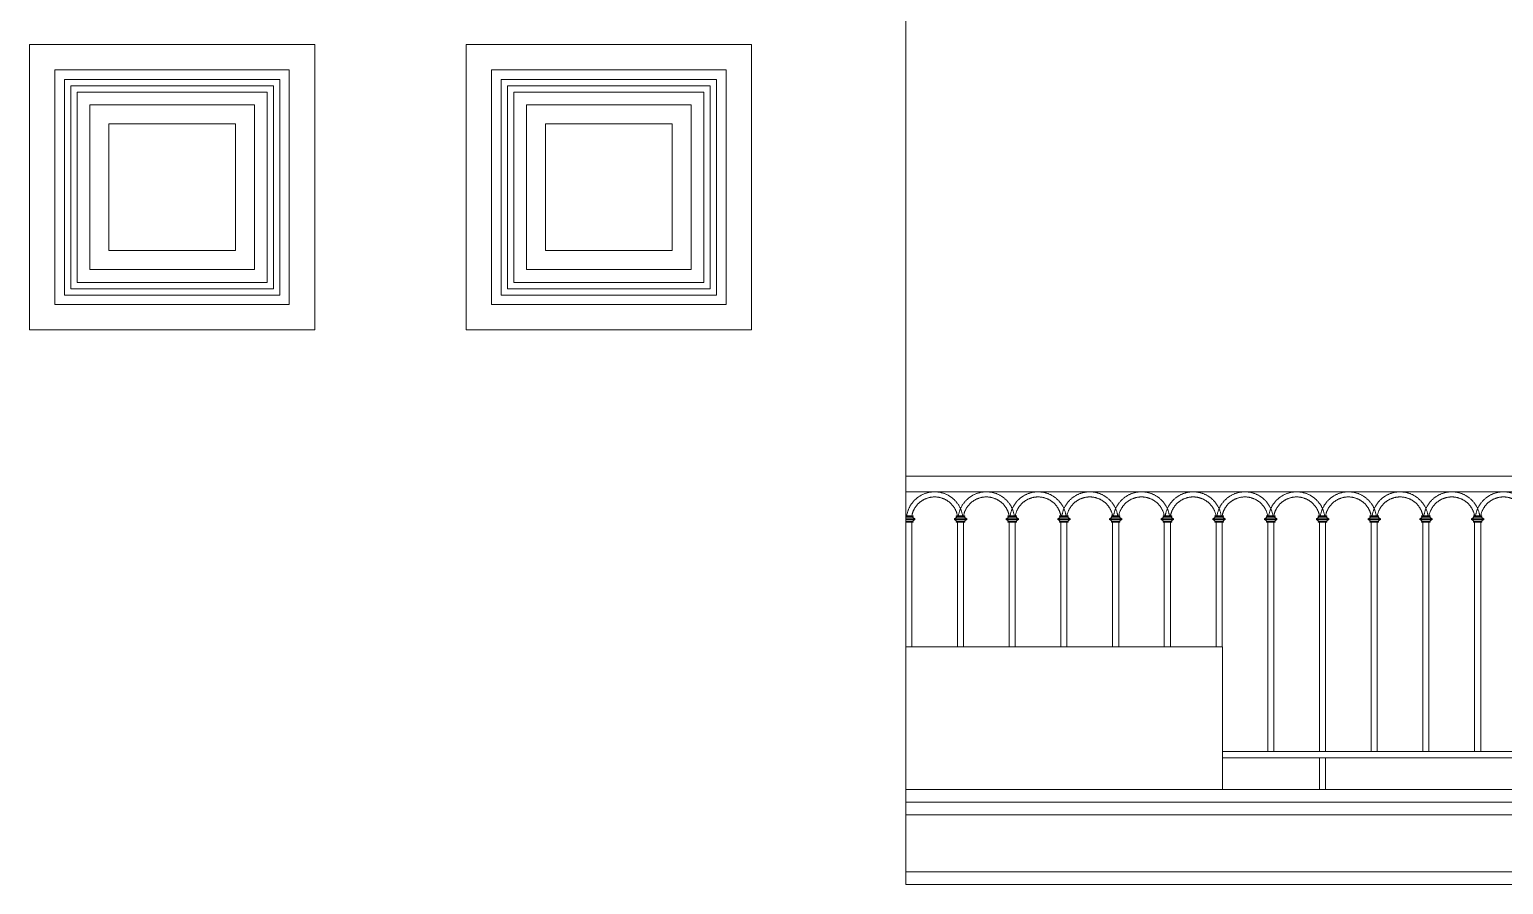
# Model space of a CAD drawing. Header units: millimetres. Extents: x 33748 to 451939, y -263262 to 62681.
# Drawn here: x 377972 to 382623, y -238762 to -236065 of the extents above; entities that cross this region are included whole.
import ezdxf
from ezdxf.xclip import XClip

# ---------------------------------------------------------------- set-up
doc = ezdxf.new("R2010")
doc.units = ezdxf.units.MM
for name, color, linetype, lineweight in [('-DOOR', 137, 'Continuous', 9), ('-HATCH', 8, 'Continuous', 5), ('-LINE1', 7, 'Continuous', 18)]:
    doc.layers.add(name, color=color, linetype=linetype, lineweight=lineweight)
doc.layers.add('1-NETMANH', color=8, linetype='Continuous')

# ---------------------------------------------------------------- blocks, each defined once
blk = doc.blocks.new('sdafsdf')
for p, q in [((5242.669744691462, 888.8017891470809), (-1305.594985240605, 888.8017891470809)), ((5242.669744691462, 838.8017367028515), (-1305.594985240605, 838.8016540640383)), ((-1305.594984703464, 753.9716612913762), (-1315.417824257049, 753.9716613307246)), ((-1305.59498471173, 751.9716612913762), (-1315.417824265198, 751.9716613307246)), ((-1305.594984666561, 762.9999581139418), (-1309.561187634477, 762.9999581296579)), ((-1305.594984674768, 760.999958113709), (-1307.161196856177, 760.9999581198499)), ((-1284.808382279123, 758.9999580283766), (-1307.161196857691, 758.9999581238953)), ((-1284.808382328483, 746.9433643825469), (-1307.16119690676, 746.943364469771)), ((-1305.594984740485, 744.9433644678793), (-1307.161196921894, 744.9433644739911)), ((-1286.395058374968, 762.9999580353615), (-1305.594984666561, 762.9999581139418)), ((-1305.594984674768, 760.999958113709), (-1286.395058383176, 760.9999580353615)), ((-1305.594984703464, 753.9716612913762), (-1305.59498471173, 751.9716612913762)), ((-1286.39505841193, 753.971661212825), (-1305.594984703464, 753.9716612913762)), ((-1286.395058420138, 751.971661212825), (-1305.59498471173, 751.9716612913762)), ((-1305.594984740485, 744.9433644678793), (-1286.3745945181, 744.9433643884549)), ((-1282.408391476318, 762.9999580185395), (-1286.395058374968, 762.9999580353615)), ((-1284.808382270974, 760.9999580283766), (-1286.395058383176, 760.9999580353615)), ((-1286.395058420138, 751.971661212825), (-1286.39505841193, 753.971661212825)), ((-1286.39505841193, 753.971661212825), (-1276.551754927612, 753.9716611716722)), ((-1286.395058420138, 751.971661212825), (-1276.551754935819, 751.9716611716722)), ((-1284.808382336632, 744.9433643825469), (-1286.3745945181, 744.9433643884549)), ((-1284.808382270974, 760.9999580283766), (-1284.808382279123, 758.9999580283766)), ((-1282.408391484525, 760.9999580185395), (-1284.808382270974, 760.9999580283766)), ((-1284.808382279123, 758.9999580283766), (-1276.551754927612, 753.9716611716722)), ((-1276.551754935819, 751.9716611716722), (-1284.808382328483, 746.9433643825469)), ((-1284.808382328483, 746.9433643825469), (-1284.808382336632, 744.9433643825469)), ((-1282.408391550183, 744.9433643727098), (-1284.808382336632, 744.9433643825469)), ((-1282.408391476318, 762.9999580185395), (-1282.408391484525, 760.9999580185395)), ((-1282.408391550183, 744.9433643727098), (-1282.408391558391, 742.9433643727098)), ((-1276.551754927612, 753.9716611716722), (-1276.551754935819, 751.9716611716722)), ((-1152.21845077828, 753.9716606629081), (-1143.961823385675, 758.9999574520334)), ((-1152.218450786429, 751.9716606629081), (-1152.21845077828, 753.9716606629081)), ((-1142.395611224754, 753.9716606235597), (-1152.21845077828, 753.9716606629081)), ((-1143.961823434976, 746.9433638061746), (-1152.218450786429, 751.9716606629081)), ((-1142.395611232962, 751.9716606235597), (-1152.218450786429, 751.9716606629081)), ((-1146.361814163916, 760.9999574618414), (-1146.361814155709, 762.9999574618414)), ((-1142.395611187792, 762.9999574461253), (-1146.361814155709, 762.9999574618414)), ((-1143.961823377467, 760.9999574520334), (-1146.361814163916, 760.9999574618414)), ((-1146.361814237782, 742.9433638160117), (-1146.361814229633, 744.9433638160117)), ((-1143.961823443184, 744.9433638061746), (-1146.361814229633, 744.9433638160117)), ((-1143.961823385675, 758.9999574520334), (-1143.961823377467, 760.9999574520334)), ((-1142.395611196058, 760.9999574458925), (-1143.961823377467, 760.9999574520334)), ((-1121.609008800355, 758.9999573605601), (-1143.961823378981, 758.9999574560788)), ((-1143.961823443184, 744.9433638061746), (-1143.961823434976, 746.9433638061746)), ((-1121.609008849715, 746.9433637147304), (-1143.96182342805, 746.9433638019545)), ((-1142.395611261716, 744.9433638000628), (-1143.961823443184, 744.9433638061746)), ((-1123.1956848962, 762.999957367545), (-1142.395611187792, 762.9999574461253)), ((-1142.395611196058, 760.9999574458925), (-1123.195684904465, 760.999957367545)), ((-1142.395611224754, 753.9716606235597), (-1142.395611232962, 751.9716606235597)), ((-1123.19568493322, 753.9716605450085), (-1142.395611224754, 753.9716606235597)), ((-1123.195684941369, 751.9716605450085), (-1142.395611232962, 751.9716606235597)), ((-1142.395611261716, 744.9433638000628), (-1123.175221039332, 744.9433637206384)), ((-1119.209017997608, 762.999957350723), (-1123.1956848962, 762.999957367545)), ((-1121.609008792206, 760.9999573605601), (-1123.195684904465, 760.999957367545)), ((-1123.195684941369, 751.9716605450085), (-1123.19568493322, 753.9716605450085)), ((-1123.19568493322, 753.9716605450085), (-1113.352381448902, 753.9716605038557)), ((-1123.195684941369, 751.9716605450085), (-1113.352381457109, 751.9716605038557)), ((-1121.609008857922, 744.9433637147304), (-1123.175221039332, 744.9433637206384)), ((-1121.609008792206, 760.9999573605601), (-1121.609008800355, 758.9999573605601)), ((-1119.209018005757, 760.999957350723), (-1121.609008792206, 760.9999573605601)), ((-1121.609008800355, 758.9999573605601), (-1113.352381448902, 753.9716605038557)), ((-1113.352381457109, 751.9716605038557), (-1121.609008849715, 746.9433637147304)), ((-1121.609008849715, 746.9433637147304), (-1121.609008857922, 744.9433637147304)), ((-1119.209018071415, 744.9433637048933), (-1121.609008857922, 744.9433637147304)), ((-1119.209017997608, 762.999957350723), (-1119.209018005757, 760.999957350723)), ((-1119.209018071415, 744.9433637048933), (-1119.20901807968, 742.9433637048933)), ((-1113.352381448902, 753.9716605038557), (-1113.352381457109, 751.9716605038557)), ((-989.019077299512, 753.9716599950916), (-980.7624499069061, 758.9999567842169)), ((-989.0190773077193, 751.9716599950916), (-989.019077299512, 753.9716599950916)), ((-979.1962377460441, 753.9716599557432), (-989.019077299512, 753.9716599950916)), ((-980.7624499562662, 746.9433631383581), (-989.0190773077193, 751.9716599950916)), ((-979.1962377541931, 751.9716599557432), (-989.0190773077193, 751.9716599950916)), ((-983.1624406852061, 760.9999567940249), (-983.1624406769988, 762.9999567940249)), ((-979.196237709024, 762.9999567783088), (-983.1624406769988, 762.9999567940249)), ((-980.762449898757, 760.9999567842169), (-983.1624406852061, 760.9999567940249)), ((-983.1624407590716, 742.9433631481952), (-983.1624407508643, 744.9433631481952)), ((-980.7624499644153, 744.9433631383581), (-983.1624407508643, 744.9433631481952)), ((-980.7624499069061, 758.9999567842169), (-980.762449898757, 760.9999567842169)), ((-979.1962377172895, 760.999956778076), (-980.762449898757, 760.9999567842169)), ((-958.4096353216446, 758.9999566927436), (-980.7624499002704, 758.9999567882624)), ((-980.7624499644153, 744.9433631383581), (-980.7624499562662, 746.9433631383581)), ((-958.4096353709465, 746.9433630469139), (-980.7624499492813, 746.943363134138)), ((-979.1962377830059, 744.9433631322463), (-980.7624499644153, 744.9433631383581)), ((-959.9963114174898, 762.9999566997285), (-979.196237709024, 762.9999567783088)), ((-979.1962377172895, 760.999956778076), (-959.9963114256971, 760.9999566997285)), ((-979.1962377460441, 753.9716599557432), (-979.1962377541931, 751.9716599557432)), ((-959.9963114544516, 753.971659877192), (-979.1962377460441, 753.9716599557432)), ((-959.9963114626007, 751.971659877192), (-979.1962377541931, 751.9716599557432)), ((-979.1962377830059, 744.9433631322463), (-959.9758475605631, 744.943363052822)), ((-956.0096445188392, 762.9999566829065), (-959.9963114174898, 762.9999566997285)), ((-958.4096353134373, 760.9999566927436), (-959.9963114256971, 760.9999566997285)), ((-959.9963114626007, 751.971659877192), (-959.9963114544516, 753.971659877192)), ((-959.9963114544516, 753.971659877192), (-950.1530079701915, 753.9716598360392)), ((-959.9963114626007, 751.971659877192), (-950.1530079783406, 751.9716598360392)), ((-958.409635379212, 744.9433630469139), (-959.9758475605631, 744.943363052822)), ((-958.4096353134373, 760.9999566927436), (-958.4096353216446, 758.9999566927436)), ((-956.0096445269883, 760.9999566829065), (-958.4096353134373, 760.9999566927436)), ((-958.4096353216446, 758.9999566927436), (-950.1530079701915, 753.9716598360392)), ((-950.1530079783406, 751.9716598360392), (-958.4096353709465, 746.9433630469139)), ((-958.4096353709465, 746.9433630469139), (-958.409635379212, 744.9433630469139)), ((-956.0096445927047, 744.9433630370768), (-958.409635379212, 744.9433630469139)), ((-956.0096445188392, 762.9999566829065), (-956.0096445269883, 760.9999566829065)), ((-956.0096445927047, 744.9433630370768), (-956.009644600912, 742.9433630370768)), ((-950.1530079701915, 753.9716598360392), (-950.1530079783406, 751.9716598360392)), ((-825.8197038208018, 753.9716593272751), (-817.5630764281377, 758.9999561164004)), ((-825.8197038290091, 751.9716593272751), (-825.8197038208018, 753.9716593272751)), ((-815.9968642672757, 753.9716592879267), (-825.8197038208018, 753.9716593272751)), ((-817.5630764774978, 746.9433624705416), (-825.8197038290091, 751.9716593272751)), ((-815.996864275483, 751.9716592879267), (-825.8197038290091, 751.9716593272751)), ((-819.9630672064377, 760.9999561262084), (-819.9630671982886, 762.9999561262084)), ((-815.9968642303138, 762.9999561104923), (-819.9630671982886, 762.9999561262084)), ((-817.5630764199886, 760.9999561164004), (-819.9630672064377, 760.9999561262084)), ((-819.9630672803614, 742.9433624803787), (-819.9630672721541, 744.9433624803787)), ((-817.5630764856469, 744.9433624705416), (-819.9630672721541, 744.9433624803787)), ((-817.5630764281377, 758.9999561164004), (-817.5630764199886, 760.9999561164004)), ((-815.9968642385211, 760.9999561102595), (-817.5630764199886, 760.9999561164004)), ((-795.2102618429344, 758.9999560249271), (-817.563076421502, 758.9999561204459)), ((-817.5630764856469, 744.9433624705416), (-817.5630764774978, 746.9433624705416)), ((-795.2102618922363, 746.9433623790974), (-817.5630764705129, 746.9433624663216)), ((-815.9968643042957, 744.9433624644298), (-817.5630764856469, 744.9433624705416)), ((-796.7969379387796, 762.999956031912), (-815.9968642303138, 762.9999561104923)), ((-815.9968642385211, 760.9999561102595), (-796.7969379469287, 760.999956031912)), ((-815.9968642672757, 753.9716592879267), (-815.996864275483, 751.9716592879267)), ((-796.7969379756832, 753.9716592093755), (-815.9968642672757, 753.9716592879267)), ((-796.7969379838905, 751.9716592093755), (-815.996864275483, 751.9716592879267)), ((-815.9968643042957, 744.9433624644298), (-796.7764740818529, 744.9433623850055)), ((-792.8102710400708, 762.99995601509), (-796.7969379387796, 762.999956031912)), ((-795.2102618347271, 760.9999560249271), (-796.7969379469287, 760.999956031912)), ((-796.7969379838905, 751.9716592093755), (-796.7969379756832, 753.9716592093755)), ((-796.7969379756832, 753.9716592093755), (-786.9536344914231, 753.9716591682227)), ((-796.7969379838905, 751.9716592093755), (-786.9536344995722, 751.9716591682227)), ((-795.2102619004436, 744.9433623790974), (-796.7764740818529, 744.9433623850055)), ((-795.2102618347271, 760.9999560249271), (-795.2102618429344, 758.9999560249271)), ((-792.8102710482781, 760.99995601509), (-795.2102618347271, 760.9999560249271)), ((-795.2102618429344, 758.9999560249271), (-786.9536344914231, 753.9716591682227)), ((-786.9536344995722, 751.9716591682227), (-795.2102618922363, 746.9433623790974)), ((-795.2102618922363, 746.9433623790974), (-795.2102619004436, 744.9433623790974)), ((-792.8102711139945, 744.9433623692603), (-795.2102619004436, 744.9433623790974)), ((-792.8102710400708, 762.99995601509), (-792.8102710482781, 760.99995601509)), ((-792.8102711139945, 744.9433623692603), (-792.8102711221436, 742.9433623692603)), ((-786.9536344914231, 753.9716591682227), (-786.9536344995722, 751.9716591682227)), ((-662.6203303420916, 753.9716586594295), (-654.3637029494275, 758.9999554485548)), ((-662.6203303502407, 751.9716586594295), (-662.6203303420916, 753.9716586594295)), ((-652.7974907885073, 753.9716586201102), (-662.6203303420916, 753.9716586594295)), ((-654.3637029987294, 746.9433618027251), (-662.6203303502407, 751.9716586594295)), ((-652.7974907967728, 751.9716586201102), (-662.6203303502407, 751.9716586594295)), ((-656.7636937276693, 760.9999554583919), (-656.7636937195202, 762.9999554583919)), ((-652.7974907516036, 762.9999554426468), (-656.7636937195202, 762.9999554583919)), ((-654.3637029412203, 760.9999554485548), (-656.7636937276693, 760.9999554583919)), ((-656.763693801593, 742.9433618125622), (-656.763693793444, 744.9433618125622)), ((-654.3637030069367, 744.9433618027251), (-656.763693793444, 744.9433618125622)), ((-654.3637029494275, 758.9999554485548), (-654.3637029412203, 760.9999554485548)), ((-652.7974907598109, 760.999955442443), (-654.3637029412203, 760.9999554485548)), ((-632.010888364166, 758.9999553571106), (-654.3637029427337, 758.9999554526294)), ((-654.3637030069367, 744.9433618027251), (-654.3637029987294, 746.9433618027251)), ((-632.0108884135261, 746.9433617112809), (-654.3637029918027, 746.943361798476)), ((-652.7974908255273, 744.9433617966133), (-654.3637030069367, 744.9433618027251)), ((-633.5975644600112, 762.9999553640955), (-652.7974907516036, 762.9999554426468)), ((-652.7974907598109, 760.999955442443), (-633.5975644682185, 760.9999553640955)), ((-652.7974907885073, 753.9716586201102), (-652.7974907967728, 751.9716586201102)), ((-633.5975644969731, 753.9716585415299), (-652.7974907885073, 753.9716586201102)), ((-633.5975645051803, 751.9716585415299), (-652.7974907967728, 751.9716586201102)), ((-652.7974908255273, 744.9433617966133), (-633.5771006031428, 744.9433617171599)), ((-629.6108975613606, 762.9999553472735), (-633.5975644600112, 762.9999553640955)), ((-632.010888356017, 760.9999553571106), (-633.5975644682185, 760.9999553640955)), ((-633.5975645051803, 751.9716585415299), (-633.5975644969731, 753.9716585415299)), ((-633.5975644969731, 753.9716585415299), (-623.7542610126548, 753.9716585003771)), ((-633.5975645051803, 751.9716585415299), (-623.754261020862, 751.9716585003771)), ((-632.0108884216752, 744.9433617112809), (-633.5771006031428, 744.9433617171599)), ((-632.010888356017, 760.9999553571106), (-632.010888364166, 758.9999553571106)), ((-629.6108975695679, 760.9999553472735), (-632.010888356017, 760.9999553571106)), ((-632.010888364166, 758.9999553571106), (-623.7542610126548, 753.9716585003771)), ((-623.754261020862, 751.9716585003771), (-632.0108884135261, 746.9433617112809)), ((-632.0108884135261, 746.9433617112809), (-632.0108884216752, 744.9433617112809)), ((-629.6108976352261, 744.9433617014438), (-632.0108884216752, 744.9433617112809)), ((-629.6108975613606, 762.9999553472735), (-629.6108975695679, 760.9999553472735)), ((-629.6108976352261, 744.9433617014438), (-629.6108976434334, 742.9433617014438)), ((-623.7542610126548, 753.9716585003771), (-623.754261020862, 751.9716585003771)), ((-499.4209568633232, 753.971657991613), (-491.1643294707173, 758.9999547807383)), ((-499.4209568714723, 751.971657991613), (-499.4209568633232, 753.971657991613)), ((-489.5981173097971, 753.9716579522938), (-499.4209568633232, 753.971657991613)), ((-491.1643295200192, 746.9433611349086), (-499.4209568714723, 751.971657991613)), ((-489.5981173180044, 751.9716579522938), (-499.4209568714723, 751.971657991613)), ((-493.5643202489591, 760.9999547905754), (-493.5643202407518, 762.9999547905754)), ((-489.5981172728352, 762.9999547748303), (-493.5643202407518, 762.9999547905754)), ((-491.1643294625101, 760.9999547807383), (-493.5643202489591, 760.9999547905754)), ((-493.5643203228246, 742.9433611447457), (-493.5643203146756, 744.9433611447457)), ((-491.1643295282265, 744.9433611349086), (-493.5643203146756, 744.9433611447457)), ((-491.1643294707173, 758.9999547807383), (-491.1643294625101, 760.9999547807383)), ((-489.5981172811007, 760.9999547746265), (-491.1643294625101, 760.9999547807383)), ((-468.8115148853976, 758.9999546892941), (-491.1643294640235, 758.9999547848129)), ((-491.1643295282265, 744.9433611349086), (-491.1643295200192, 746.9433611349086)), ((-468.8115149347577, 746.9433610434644), (-491.1643295130925, 746.9433611306595)), ((-489.598117346759, 744.9433611287968), (-491.1643295282265, 744.9433611349086)), ((-470.3981909812428, 762.999954696279), (-489.5981172728352, 762.9999547748303)), ((-489.5981172811007, 760.9999547746265), (-470.3981909895083, 760.999954696279)), ((-489.5981173097971, 753.9716579522938), (-489.5981173180044, 751.9716579522938)), ((-470.3981910182629, 753.9716578737134), (-489.5981173097971, 753.9716579522938)), ((-470.398191026412, 751.9716578737134), (-489.5981173180044, 751.9716579522938)), ((-489.598117346759, 744.9433611287968), (-470.3777271243744, 744.9433610493434)), ((-466.4115240826504, 762.999954679457), (-470.3981909812428, 762.999954696279)), ((-468.8115148772486, 760.9999546892941), (-470.3981909895083, 760.999954696279)), ((-470.398191026412, 751.9716578737134), (-470.3981910182629, 753.9716578737134)), ((-470.3981910182629, 753.9716578737134), (-460.5548875339446, 753.9716578325606)), ((-470.398191026412, 751.9716578737134), (-460.5548875421518, 751.9716578325606)), ((-468.811514942965, 744.9433610434644), (-470.3777271243744, 744.9433610493434)), ((-468.8115148772486, 760.9999546892941), (-468.8115148853976, 758.9999546892941)), ((-466.4115240907995, 760.999954679457), (-468.8115148772486, 760.9999546892941)), ((-468.8115148853976, 758.9999546892941), (-460.5548875339446, 753.9716578325606)), ((-460.5548875421518, 751.9716578325606), (-468.8115149347577, 746.9433610434644)), ((-468.8115149347577, 746.9433610434644), (-468.811514942965, 744.9433610434644)), ((-466.4115241564577, 744.9433610336273), (-468.811514942965, 744.9433610434644)), ((-466.4115240826504, 762.999954679457), (-466.4115240907995, 760.999954679457)), ((-466.4115241564577, 744.9433610336273), (-466.4115241647232, 742.9433610336273)), ((-460.5548875339446, 753.9716578325606), (-460.5548875421518, 751.9716578325606)), ((-336.2215833845548, 753.9716573237965), (-327.964955991949, 758.9999541129218)), ((-336.2215833927621, 751.9716573237965), (-336.2215833845548, 753.9716573237965)), ((-326.3987438310869, 753.9716572844773), (-336.2215833845548, 753.9716573237965)), ((-327.9649560413091, 746.9433604670921), (-336.2215833927621, 751.9716573237965)), ((-326.398743839236, 751.9716572844773), (-336.2215833927621, 751.9716573237965)), ((-330.3649467702489, 760.9999541227589), (-330.3649467620417, 762.9999541227589)), ((-326.3987437940668, 762.9999541070138), (-330.3649467620417, 762.9999541227589)), ((-327.9649559837999, 760.9999541129218), (-330.3649467702489, 760.9999541227589)), ((-330.3649468441145, 742.9433604769292), (-330.3649468359072, 744.9433604769292)), ((-327.9649560494581, 744.9433604670921), (-330.3649468359072, 744.9433604769292)), ((-327.964955991949, 758.9999541129218), (-327.9649559837999, 760.9999541129218)), ((-326.3987438023323, 760.99995410681), (-327.9649559837999, 760.9999541129218)), ((-305.6121414066874, 758.9999540214776), (-327.9649559853133, 758.9999541169964)), ((-327.9649560494581, 744.9433604670921), (-327.9649560413091, 746.9433604670921)), ((-305.6121414559893, 746.9433603756479), (-327.9649560343241, 746.943360462843)), ((-326.3987438680488, 744.9433604609803), (-327.9649560494581, 744.9433604670921)), ((-307.1988175025326, 762.9999540284625), (-326.3987437940668, 762.9999541070138)), ((-326.3987438023323, 760.99995410681), (-307.1988175107399, 760.9999540284625)), ((-326.3987438310869, 753.9716572844773), (-326.398743839236, 751.9716572844773)), ((-307.1988175394945, 753.9716572058969), (-326.3987438310869, 753.9716572844773)), ((-307.1988175476436, 751.9716572058969), (-326.398743839236, 751.9716572844773)), ((-326.3987438680488, 744.9433604609803), (-307.178353645606, 744.9433603815269)), ((-303.212150603882, 762.9999540116405), (-307.1988175025326, 762.9999540284625)), ((-305.6121413984802, 760.9999540214776), (-307.1988175107399, 760.9999540284625)), ((-307.1988175476436, 751.9716572058969), (-307.1988175394945, 753.9716572058969)), ((-307.1988175394945, 753.9716572058969), (-297.3555140552344, 753.9716571647441)), ((-307.1988175476436, 751.9716572058969), (-297.3555140633835, 751.9716571647441)), ((-305.6121414642548, 744.9433603756479), (-307.178353645606, 744.9433603815269)), ((-305.6121413984802, 760.9999540214776), (-305.6121414066874, 758.9999540214776)), ((-303.2121506120311, 760.9999540116405), (-305.6121413984802, 760.9999540214776)), ((-305.6121414066874, 758.9999540214776), (-297.3555140552344, 753.9716571647441)), ((-297.3555140633835, 751.9716571647441), (-305.6121414559893, 746.9433603756479)), ((-305.6121414559893, 746.9433603756479), (-305.6121414642548, 744.9433603756479)), ((-303.2121506777476, 744.9433603658108), (-305.6121414642548, 744.9433603756479)), ((-303.212150603882, 762.9999540116405), (-303.2121506120311, 760.9999540116405)), ((-303.2121506777476, 744.9433603658108), (-303.2121506859548, 742.9433603658108)), ((-297.3555140552344, 753.9716571647441), (-297.3555140633835, 751.9716571647441)), ((-173.0222099058446, 753.97165665598), (-164.7655825131806, 758.9999534451053)), ((-173.0222099140519, 751.97165665598), (-173.0222099058446, 753.97165665598)), ((-163.1993703523185, 753.9716566166608), (-173.0222099058446, 753.97165665598)), ((-164.7655825625407, 746.9433597992756), (-173.0222099140519, 751.97165665598)), ((-163.1993703605258, 751.9716566166608), (-173.0222099140519, 751.97165665598)), ((-167.1655732914805, 760.9999534549424), (-167.1655732833315, 762.9999534549424)), ((-163.1993703153566, 762.9999534391973), (-167.1655732833315, 762.9999534549424)), ((-164.7655825050315, 760.9999534451053), (-167.1655732914805, 760.9999534549424)), ((-167.1655733654043, 742.9433598091127), (-167.165573357197, 744.9433598091127)), ((-164.7655825706897, 744.9433597992756), (-167.165573357197, 744.9433598091127)), ((-164.7655825131806, 758.9999534451053), (-164.7655825050315, 760.9999534451053)), ((-163.1993703235639, 760.9999534389935), (-164.7655825050315, 760.9999534451053)), ((-142.4127679279773, 758.9999533536611), (-164.7655825065449, 758.9999534491799)), ((-164.7655825706897, 744.9433597992756), (-164.7655825625407, 746.9433597992756)), ((-142.4127679772791, 746.9433597078314), (-164.7655825555557, 746.9433597950265)), ((-163.1993703893386, 744.9433597931638), (-164.7655825706897, 744.9433597992756)), ((-143.9994440238224, 762.999953360646), (-163.1993703153566, 762.9999534391973)), ((-163.1993703235639, 760.9999534389935), (-143.9994440319715, 760.999953360646)), ((-163.1993703523185, 753.9716566166608), (-163.1993703605258, 751.9716566166608)), ((-143.9994440607261, 753.9716565380804), (-163.1993703523185, 753.9716566166608)), ((-143.9994440689334, 751.9716565380804), (-163.1993703605258, 751.9716566166608)), ((-163.1993703893386, 744.9433597931638), (-143.9789801668958, 744.9433597137104)), ((-140.0127771251136, 762.999953343824), (-143.9994440238224, 762.999953360646)), ((-142.41276791977, 760.9999533536611), (-143.9994440319715, 760.999953360646)), ((-143.9994440689334, 751.9716565380804), (-143.9994440607261, 753.9716565380804)), ((-143.9994440607261, 753.9716565380804), (-134.156140576466, 753.9716564969276)), ((-143.9994440689334, 751.9716565380804), (-134.1561405846151, 751.9716564969276)), ((-142.4127679854864, 744.9433597078314), (-143.9789801668958, 744.9433597137104)), ((-142.41276791977, 760.9999533536611), (-142.4127679279773, 758.9999533536611)), ((-140.0127771333209, 760.999953343824), (-142.41276791977, 760.9999533536611)), ((-142.4127679279773, 758.9999533536611), (-134.156140576466, 753.9716564969276)), ((-134.1561405846151, 751.9716564969276), (-142.4127679772791, 746.9433597078314)), ((-142.4127679772791, 746.9433597078314), (-142.4127679854864, 744.9433597078314)), ((-140.0127771990374, 744.9433596979943), (-142.4127679854864, 744.9433597078314)), ((-140.0127771251136, 762.999953343824), (-140.0127771333209, 760.999953343824)), ((-140.0127771990374, 744.9433596979943), (-140.0127772071864, 742.9433596979943)), ((-134.156140576466, 753.9716564969276), (-134.1561405846151, 751.9716564969276)), ((-9.822836427134462, 753.9716559881635), (-1.566209034470376, 758.9999527772889)), ((-9.822836435283534, 751.9716559881635), (-9.822836427134462, 753.9716559881635)), ((3.126449882984161e-06, 753.9716559488443), (-9.822836427134462, 753.9716559881635)), ((-1.566209083772264, 746.9433591314591), (-9.822836435283534, 751.9716559881635)), ((3.118184395134449e-06, 751.9716559488443), (-9.822836435283534, 751.9716559881635)), ((-3.966199812712148, 760.999952787126), (-3.966199804563075, 762.999952787126)), ((3.1633535400033e-06, 762.9999527713808), (-3.966199804563075, 762.999952787126)), ((-1.566209026263095, 760.9999527772889), (-3.966199812712148, 760.999952787126)), ((-3.966199886635877, 742.9433591412962), (-3.966199878486805, 744.9433591412962)), ((-1.566209091979545, 744.9433591314591), (-3.966199878486805, 744.9433591412962)), ((-1.566209034470376, 758.9999527772889), (-1.566209026263095, 760.9999527772889)), ((3.155146259814501e-06, 760.999952771177), (-1.566209026263095, 760.9999527772889)), ((20.78660555079114, 758.9999526858446), (-1.566209027776495, 758.9999527813634)), ((-1.566209091979545, 744.9433591314591), (-1.566209083772264, 746.9433591314591)), ((20.78660550143104, 746.9433590400149), (-1.566209076845553, 746.94335912721)), ((3.089429810643196e-06, 744.9433591253473), (-1.566209091979545, 744.9433591314591)), ((19.19992945494596, 762.9999526928295), (3.1633535400033e-06, 762.9999527713808)), ((3.155146259814501e-06, 760.999952771177), (19.19992944673868, 760.9999526928295)), ((3.126449882984161e-06, 753.9716559488443), (3.118184395134449e-06, 751.9716559488443)), ((19.19992941798409, 753.9716558702639), (3.126449882984161e-06, 753.9716559488443)), ((19.19992940977681, 751.9716558702639), (3.118184395134449e-06, 751.9716559488443)), ((3.089429810643196e-06, 744.9433591253473), (19.22039331181441, 744.9433590458939)), ((23.18659635359654, 762.9999526760075), (19.19992945494596, 762.9999526928295)), ((20.78660555894021, 760.9999526858446), (19.19992944673868, 760.9999526928295)), ((19.19992940977681, 751.9716558702639), (19.19992941798409, 753.9716558702639)), ((19.19992941798409, 753.9716558702639), (29.04323290230241, 753.9716558291111)), ((19.19992940977681, 751.9716558702639), (29.04323289409513, 751.9716558291111)), ((20.78660549328197, 744.9433590400149), (19.22039331181441, 744.9433590458939)), ((20.78660555894021, 760.9999526858446), (20.78660555079114, 758.9999526858446)), ((23.18659634538926, 760.9999526760075), (20.78660555894021, 760.9999526858446)), ((20.78660555079114, 758.9999526858446), (29.04323290230241, 753.9716558291111)), ((29.04323289409513, 751.9716558291111), (20.78660550143104, 746.9433590400149)), ((20.78660550143104, 746.9433590400149), (20.78660549328197, 744.9433590400149)), ((23.18659627973102, 744.9433590301778), (20.78660549328197, 744.9433590400149)), ((23.18659635359654, 762.9999526760075), (23.18659634538926, 760.9999526760075)), ((23.18659627973102, 744.9433590301778), (23.18659627152374, 742.9433590301778)), ((29.04323290230241, 753.9716558291111), (29.04323289409513, 751.9716558291111)), ((153.3765370516339, 753.971655320347), (161.6331644442398, 758.9999521094724)), ((153.3765370434849, 751.971655320347), (153.3765370516339, 753.971655320347)), ((163.1993766051601, 753.9716552810278), (153.3765370516339, 753.971655320347)), ((161.6331643949379, 746.9433584636427), (153.3765370434849, 751.971655320347)), ((163.1993765969528, 751.9716552810278), (153.3765370434849, 751.971655320347)), ((159.233173665998, 760.9999521193095), (159.2331736742053, 762.9999521193095)), ((163.1993766421219, 762.9999521035643), (159.2331736742053, 762.9999521193095)), ((161.6331644524471, 760.9999521094724), (159.233173665998, 760.9999521193095)), ((159.2331735921325, 742.9433584734797), (159.2331736002816, 744.9433584734797)), ((161.6331643867306, 744.9433584636427), (159.2331736002816, 744.9433584734797)), ((161.6331644442398, 758.9999521094724), (161.6331644524471, 760.9999521094724)), ((163.1993766338564, 760.9999521033606), (161.6331644524471, 760.9999521094724)), ((183.9859790295595, 758.9999520180281), (161.6331644509337, 758.9999521135469)), ((161.6331643867306, 744.9433584636427), (161.6331643949379, 746.9433584636427)), ((183.9859789801994, 746.9433583721984), (161.6331644018646, 746.9433584593935)), ((163.1993765681982, 744.9433584575308), (161.6331643867306, 744.9433584636427)), ((182.3993029337144, 762.999952025013), (163.1993766421219, 762.9999521035643)), ((163.1993766338564, 760.9999521033606), (182.3993029254489, 760.999952025013)), ((163.1993766051601, 753.9716552810278), (163.1993765969528, 751.9716552810278)), ((182.3993028966943, 753.9716552024474), (163.1993766051601, 753.9716552810278)), ((182.3993028885452, 751.9716552024474), (163.1993765969528, 751.9716552810278)), ((163.1993765681982, 744.9433584575308), (182.4197667905828, 744.9433583780774)), ((186.3859698323067, 762.999952008191), (182.3993029337144, 762.999952025013)), ((183.9859790377086, 760.9999520180281), (182.3993029254489, 760.999952025013)), ((182.3993028885452, 751.9716552024474), (182.3993028966943, 753.9716552024474)), ((182.3993028966943, 753.9716552024474), (192.2426063810126, 753.9716551612946)), ((182.3993028885452, 751.9716552024474), (192.2426063728053, 751.9716551612946)), ((183.9859789719922, 744.9433583721984), (182.4197667905828, 744.9433583780774)), ((183.9859790377086, 760.9999520180281), (183.9859790295595, 758.9999520180281)), ((186.3859698241577, 760.999952008191), (183.9859790377086, 760.9999520180281)), ((183.9859790295595, 758.9999520180281), (192.2426063810126, 753.9716551612946)), ((192.2426063728053, 751.9716551612946), (183.9859789801994, 746.9433583721984)), ((183.9859789801994, 746.9433583721984), (183.9859789719922, 744.9433583721984)), ((186.3859697584994, 744.9433583623613), (183.9859789719922, 744.9433583721984)), ((186.3859698323067, 762.999952008191), (186.3859698241577, 760.999952008191)), ((186.3859697584994, 744.9433583623613), (186.3859697502339, 742.9433583623613)), ((192.2426063810126, 753.9716551612946), (192.2426063728053, 751.9716551612946)), ((316.5759105304023, 753.9716546525306), (324.8325379230082, 758.9999514416559)), ((316.575910522195, 751.9716546525306), (316.5759105304023, 753.9716546525306)), ((326.3987500838703, 753.9716546132113), (316.5759105304023, 753.9716546525306)), ((324.8325378736481, 746.9433577958262), (316.575910522195, 751.9716546525306)), ((326.3987500757212, 751.9716546132113), (316.575910522195, 751.9716546525306)), ((322.4325471447082, 760.999951451493), (322.4325471529155, 762.999951451493)), ((326.3987501208903, 762.9999514357478), (322.4325471529155, 762.999951451493)), ((324.8325379311573, 760.9999514416559), (322.4325471447082, 760.999951451493)), ((322.4325470708427, 742.9433578056633), (322.43254707905, 744.9433578056633)), ((324.832537865499, 744.9433577958262), (322.43254707905, 744.9433578056633)), ((324.8325379230082, 758.9999514416559), (324.8325379311573, 760.9999514416559)), ((326.3987501126248, 760.9999514355441), (324.8325379311573, 760.9999514416559)), ((347.1853525082697, 758.9999513502116), (324.8325379296439, 758.9999514457304)), ((324.832537865499, 744.9433577958262), (324.8325378736481, 746.9433577958262)), ((347.1853524589678, 746.9433577043819), (324.832537880633, 746.943357791577)), ((326.3987500469084, 744.9433577897144), (324.832537865499, 744.9433577958262)), ((345.5986764124245, 762.9999513571966), (326.3987501208903, 762.9999514357478)), ((326.3987501126248, 760.9999514355441), (345.5986764042173, 760.9999513571966)), ((326.3987500838703, 753.9716546132113), (326.3987500757212, 751.9716546132113)), ((345.5986763754627, 753.9716545346309), (326.3987500838703, 753.9716546132113)), ((345.5986763673136, 751.9716545346309), (326.3987500757212, 751.9716546132113)), ((326.3987500469084, 744.9433577897144), (345.6191402693512, 744.9433577102609)), ((349.5853433110751, 762.9999513403745), (345.5986764124245, 762.9999513571966)), ((347.185352516477, 760.9999513502116), (345.5986764042173, 760.9999513571966)), ((345.5986763673136, 751.9716545346309), (345.5986763754627, 753.9716545346309)), ((345.5986763754627, 753.9716545346309), (355.4419798597228, 753.9716544934781)), ((345.5986763673136, 751.9716545346309), (355.4419798515737, 751.9716544934781)), ((347.1853524507023, 744.9433577043819), (345.6191402693512, 744.9433577102609)), ((347.185352516477, 760.9999513502116), (347.1853525082697, 758.9999513502116)), ((349.585343302926, 760.9999513403745), (347.185352516477, 760.9999513502116)), ((347.1853525082697, 758.9999513502116), (355.4419798597228, 753.9716544934781)), ((355.4419798515737, 751.9716544934781), (347.1853524589678, 746.9433577043819)), ((347.1853524589678, 746.9433577043819), (347.1853524507023, 744.9433577043819)), ((349.5853432372096, 744.9433576945448), (347.1853524507023, 744.9433577043819)), ((349.5853433110751, 762.9999513403745), (349.585343302926, 760.9999513403745)), ((349.5853432372096, 744.9433576945448), (349.5853432290023, 742.9433576945448)), ((355.4419798597228, 753.9716544934781), (355.4419798515737, 751.9716544934781)), ((479.7752840091125, 753.9716539847141), (488.0319114017766, 758.9999507738394)), ((479.7752840009052, 751.9716539847141), (479.7752840091125, 753.9716539847141)), ((489.5981235626386, 753.9716539453948), (479.7752840091125, 753.9716539847141)), ((488.0319113524165, 746.9433571280097), (479.7752840009052, 751.9716539847141)), ((489.5981235544314, 751.9716539453948), (479.7752840009052, 751.9716539847141)), ((485.6319206234766, 760.9999507836765), (485.6319206316257, 762.9999507836765)), ((489.5981235996005, 762.9999507679313), (485.6319206316257, 762.9999507836765)), ((488.0319114099257, 760.9999507738394), (485.6319206234766, 760.9999507836765)), ((485.6319205495529, 742.9433571378468), (485.6319205577602, 744.9433571378468)), ((488.0319113442674, 744.9433571280097), (485.6319205577602, 744.9433571378468)), ((488.0319114017766, 758.9999507738394), (488.0319114099257, 760.9999507738394)), ((489.5981235913932, 760.9999507677276), (488.0319114099257, 760.9999507738394)), ((510.3847259869799, 758.9999506823951), (488.0319114084123, 758.9999507779139)), ((488.0319113442674, 744.9433571280097), (488.0319113524165, 746.9433571280097)), ((510.384725937678, 746.9433570365654), (488.0319113594014, 746.9433571237605)), ((489.5981235256186, 744.9433571218979), (488.0319113442674, 744.9433571280097)), ((508.7980498911347, 762.9999506893801), (489.5981235996005, 762.9999507679313)), ((489.5981235913932, 760.9999507677276), (508.7980498829857, 760.9999506893801)), ((489.5981235626386, 753.9716539453948), (489.5981235544314, 751.9716539453948)), ((508.7980498542311, 753.9716538668144), (489.5981235626386, 753.9716539453948)), ((508.7980498460238, 751.9716538668144), (489.5981235544314, 751.9716539453948)), ((489.5981235256186, 744.9433571218979), (508.8185137480614, 744.9433570424444)), ((512.7847167898435, 762.999950672558), (508.7980498911347, 762.9999506893801)), ((510.3847259951872, 760.9999506823951), (508.7980498829857, 760.9999506893801)), ((508.7980498460238, 751.9716538668144), (508.7980498542311, 753.9716538668144)), ((508.7980498542311, 753.9716538668144), (518.6413533384912, 753.9716538256616)), ((508.7980498460238, 751.9716538668144), (518.6413533303421, 751.9716538256616)), ((510.3847259294707, 744.9433570365654), (508.8185137480614, 744.9433570424444)), ((510.3847259951872, 760.9999506823951), (510.3847259869799, 758.9999506823951)), ((512.7847167816362, 760.999950672558), (510.3847259951872, 760.9999506823951)), ((510.3847259869799, 758.9999506823951), (518.6413533384912, 753.9716538256616)), ((518.6413533303421, 751.9716538256616), (510.384725937678, 746.9433570365654)), ((510.384725937678, 746.9433570365654), (510.3847259294707, 744.9433570365654)), ((512.7847167159198, 744.9433570267283), (510.3847259294707, 744.9433570365654)), ((512.7847167898435, 762.999950672558), (512.7847167816362, 760.999950672558)), ((512.7847167159198, 744.9433570267283), (512.7847167077707, 742.9433570267283)), ((518.6413533384912, 753.9716538256616), (518.6413533303421, 751.9716538256616)), ((-1305.594984748634, 742.9433644681121), (-1309.56118771655, 742.9433644838282)), ((-1305.594984748692, 742.9433644681121), (-1305.594987829798, 20.00006689172005)), ((-1286.374594526249, 742.9433643884549), (-1305.594984748634, 742.9433644681121)), ((-1286.395061538205, 20.00006681313971), (-1286.374594526249, 742.943364388484)), ((-1282.408391558391, 742.9433643727098), (-1286.374594526249, 742.9433643884549)), ((-1142.395611269923, 742.9433638002956), (-1146.361814237782, 742.9433638160117)), ((-1142.395611269982, 742.9433638002956), (-1142.39561435103, 20.00006622390356)), ((-1123.175221047481, 742.9433637206384), (-1142.395611269923, 742.9433638002956)), ((-1123.195688059437, 20.00006614532322), (-1123.175221047539, 742.9433637206675)), ((-1119.20901807968, 742.9433637048933), (-1123.175221047481, 742.9433637206384)), ((-979.1962377912132, 742.9433631324791), (-983.1624407590716, 742.9433631481952)), ((-979.1962377912132, 742.9433631324791), (-979.1962408722611, 20.00006555608707)), ((-959.9758475687704, 742.943363052822), (-979.1962377912132, 742.9433631324791)), ((-959.9963145806687, 20.00006547750672), (-959.9758475688286, 742.943363052851)), ((-956.009644600912, 742.9433630370768), (-959.9758475687704, 742.943363052822)), ((-815.9968643124448, 742.9433624646626), (-819.9630672803614, 742.9433624803787)), ((-815.9968643124448, 742.9433624646626), (-815.9968673935509, 20.00006488827057)), ((-796.7764740900602, 742.9433623850055), (-815.9968643124448, 742.9433624646626)), ((-796.7969411019585, 20.00006480969023), (-796.7764740900602, 742.9433623850346)), ((-792.8102711221436, 742.9433623692603), (-796.7764740900602, 742.9433623850055)), ((-652.7974908336764, 742.943361796817), (-656.763693801593, 742.9433618125622)), ((-652.7974908337346, 742.9433617968461), (-652.7974939148407, 20.00006422045408)), ((-633.5771006112918, 742.9433617171599), (-652.7974908336764, 742.943361796817)), ((-633.5975676232483, 20.00006414187374), (-633.5771006112918, 742.943361717189)), ((-629.6108976434334, 742.9433617014438), (-633.5771006112918, 742.9433617171599)), ((-489.5981173549662, 742.9433611290006), (-493.5643203228246, 742.9433611447457)), ((-489.5981173550244, 742.9433611290297), (-489.5981204360723, 20.00006355263758)), ((-470.3777271325234, 742.9433610493434), (-489.5981173549662, 742.9433611290006)), ((-470.3981941444799, 20.00006347405724), (-470.3777271325816, 742.9433610493725)), ((-466.4115241647232, 742.9433610336273), (-470.3777271325234, 742.9433610493434)), ((-326.398743876256, 742.943360461184), (-330.3649468441145, 742.9433604769292)), ((-326.398743876256, 742.9433604612132), (-326.398746957304, 20.00006288482109)), ((-307.1783536538132, 742.9433603815269), (-326.398743876256, 742.943360461184)), ((-307.1988206657115, 20.00006280624075), (-307.1783536538715, 742.943360381556)), ((-303.2121506859548, 742.9433603658108), (-307.1783536538132, 742.9433603815269)), ((-163.1993703974877, 742.9433597933676), (-167.1655733654043, 742.9433598091127)), ((-163.1993703974877, 742.9433597933967), (-163.1993734785938, 20.0000622170046)), ((-143.9789801751031, 742.9433597137104), (-163.1993703974877, 742.9433597933676)), ((-143.9994471870014, 20.00006213842425), (-143.9789801751031, 742.9433597137395)), ((-140.0127772071864, 742.9433596979943), (-143.9789801751031, 742.9433597137104)), ((3.081280738115311e-06, 742.9433591255511), (-3.966199886635877, 742.9433591412962)), ((3.081222530454397e-06, 742.9433591255802), (1.164153218269348e-10, 20.0000615491881)), ((19.22039330366533, 742.9433590458939), (3.081280738115311e-06, 742.9433591255511)), ((19.19992629170883, 20.00006147060776), (19.22039330366533, 742.943359045923)), ((23.18659627152374, 742.9433590301778), (19.22039330366533, 742.9433590458939)), ((163.1993765599909, 742.9433584577346), (159.2331735921325, 742.9433584734797)), ((163.1993765599327, 742.9433584577637), (163.1993734788848, 20.00006088137161)), ((182.4197667824337, 742.9433583780774), (163.1993765599909, 742.9433584577346)), ((182.3992997704772, 20.00006080279127), (182.4197667823755, 742.9433583781065)), ((186.3859697502339, 742.9433583623613), (182.4197667824337, 742.9433583780774)), ((326.3987500387011, 742.9433577899181), (322.4325470708427, 742.9433578056633)), ((326.3987500387011, 742.9433577899472), (326.3987469576532, 20.00006021355512)), ((345.6191402611439, 742.9433577102609), (326.3987500387011, 742.9433577899181)), ((345.5986732492456, 20.00006013497477), (345.6191402610857, 742.94335771029)), ((349.5853432290023, 742.9433576945448), (345.6191402611439, 742.9433577102609)), ((489.5981235174695, 742.9433571221016), (485.6319205495529, 742.9433571378468)), ((489.5981235174695, 742.9433571221307), (489.5981204363634, 20.00005954573862)), ((508.8185137398541, 742.9433570424444), (489.5981235174695, 742.9433571221016)), ((508.7980467279558, 20.00005946715828), (508.8185137398541, 742.9433570424735)), ((512.7847167077707, 742.9433570267283), (508.8185137398541, 742.9433570424444)), ((5242.669744691462, 19.96455595910084), (-1305.594985240605, 19.96455595910084)), ((5242.669744691462, -0.03541138576110825), (-1305.594985240605, -0.0357624925673008))]:
    blk.add_line(p, q)
blk.add_lwpolyline([(0, 0), (19.20062294532545, 0), (19.20062294532545, -99.99999850639142), (0, -99.99999850639142)], close=True)
for centre, radius, start, end in [((-1214.395334835513, 749.7677121966844), 89.2055497875194, 8.530410687194475, 171.4695888423237), ((-1051.195961356803, 749.767711528868), 89.2055497875194, 8.530410687194475, 171.4695888423237), ((-887.9965878780931, 749.7677108610515), 89.2055497875194, 8.530410687194475, 171.4695888423237), ((-724.7972143993247, 749.767710193235), 89.2055497875194, 8.530410687194475, 171.4695888423237), ((-561.5978409205563, 749.7677095254185), 89.2055497875194, 8.530410687194475, 171.4695888423237), ((-398.3984674418462, 749.767708857602), 89.2055497875194, 8.530410687194475, 171.4695888423237), ((-235.199093963136, 749.7677081897855), 89.2055497875194, 8.530410687194475, 171.4695888423237), ((-71.99972048436757, 749.767707521969), 89.2055497875194, 8.530410687194475, 171.4695888423237), ((91.19965299440082, 749.7677068541525), 89.2055497875194, 8.530410687194475, 171.4695888423237), ((254.399026473111, 749.767706186336), 89.2055497875194, 8.530410687194475, 171.4695888423237), ((417.5983999518212, 749.7677055185195), 89.2055497875194, 8.530410687194475, 171.4695888423237), ((580.7977734305896, 749.767704850703), 89.2055497875194, 8.530410687194475, 171.4695888423237), ((-1214.395334835513, 749.7677121966844), 73.2055497875194, 10.41372047801396, 169.5862790520161), ((-1051.195961356803, 749.767711528868), 73.2055497875194, 10.41372047801396, 169.5862790520161), ((-887.9965878780931, 749.7677108610515), 73.2055497875194, 10.41372047801396, 169.5862790520161), ((-724.7972143993247, 749.767710193235), 73.2055497875194, 10.41372047801396, 169.5862790520161), ((-561.5978409205563, 749.7677095254185), 73.2055497875194, 10.41372047801396, 169.5862790520161), ((-398.3984674418462, 749.767708857602), 73.2055497875194, 10.41372047801396, 169.5862790520161), ((-235.199093963136, 749.7677081897855), 73.2055497875194, 10.41372047801396, 169.5862790520161), ((-71.99972048436757, 749.767707521969), 73.2055497875194, 10.41372047801396, 169.5862790520161), ((91.19965299440082, 749.7677068541525), 73.2055497875194, 10.41372047801396, 169.5862790520161), ((254.399026473111, 749.767706186336), 73.2055497875194, 10.41372047801396, 169.5862790520161), ((417.5983999518212, 749.7677055185195), 73.2055497875194, 10.41372047801396, 169.5862790520161), ((580.7977734305896, 749.767704850703), 73.2055497875194, 10.41372047801396, 169.5862790520161)]:
    blk.add_arc(centre, radius, start, end)

msp = doc.modelspace()

# ---------------------------------------------------------------- linework, layer by layer
at = {"layer": '-DOOR', "lineweight": 9}
for points in [[(378161.7947692857, -236302.4244023436), (378681.7947692857, -236302.4244023436), (378681.7947692857, -236822.4244023436), (378161.7947692857, -236822.4244023436)], [(379539.8420094172, -236302.4244023436), (380059.8420094172, -236302.4244023436), (380059.8420094172, -236822.4244023436), (379539.8420094172, -236822.4244023436)], [(378221.7947692857, -236362.4244023436), (378621.7947692857, -236362.4244023436), (378621.7947692857, -236762.4244023436), (378221.7947692857, -236762.4244023436)], [(379599.8420094172, -236362.4244023436), (379999.8420094172, -236362.4244023436), (379999.8420094172, -236762.4244023436), (379599.8420094172, -236762.4244023436)]]:
    msp.add_lwpolyline(points, close=True, dxfattribs=at)
at = {"layer": '-HATCH'}
for p, q in [((386767.1228199254, -238502.4166179984), (380737.0766513213, -238502.4243072671)), ((380737.0766513213, -238722.4241711461), (386597.1235760133, -238722.4166111876))]:
    msp.add_line(p, q, dxfattribs=at)
msp.add_lwpolyline([(386706.2573737766, -238542.4167253741), (380737.0766513213, -238542.4243218134)], dxfattribs=at)
at = {"layer": '-LINE1', "lineweight": 20}
for p, q in [((380737.0766513213, -235690.4244019779), (380737.0766513213, -238762.4260355578)), ((380737.0766513213, -238462.4244023436), (386767.1228199254, -238462.4167848234)), ((380737.0766513213, -238762.4260355578), (386567.1139433158, -238762.419876157))]:
    msp.add_line(p, q, dxfattribs=at)
for points in [[(377971.7947692857, -236112.4244023436), (378871.7947692857, -236112.4244023436), (378871.7947692857, -237012.4244023436), (377971.7947692857, -237012.4244023436)], [(379349.8420094172, -236112.4244023436), (380249.8420094172, -236112.4244023436), (380249.8420094172, -237012.4244023436), (379349.8420094172, -237012.4244023436)], [(378121.7947692857, -236262.4244023436), (378721.7947692857, -236262.4244023436), (378721.7947692857, -236862.4244023436), (378121.7947692857, -236862.4244023436)], [(379499.8420094172, -236262.4244023436), (380099.8420094172, -236262.4244023436), (380099.8420094172, -236862.4244023436), (379499.8420094172, -236862.4244023436)], [(380737.0766513213, -238012.4244030461), (381737.0766513213, -238012.4244030461), (381737.0772197869, -238462.4231390822), (380737.0766513213, -238462.4244023436)]]:
    msp.add_lwpolyline(points, close=True, dxfattribs=at)
at = {"layer": '1-NETMANH', "lineweight": 20}
for p, q in [((378051.794768999, -236192.4244020568), (378791.7947706082, -236192.4244019026)), ((378051.794768999, -236192.4244020568), (378051.7947688447, -236932.4244036661)), ((378791.7947706082, -236192.4244019026), (378791.7947706082, -236932.4244036661)), ((379429.8420091305, -236192.4244020568), (380169.8420107397, -236192.4244019026)), ((379429.8420091305, -236192.4244020568), (379429.8420089763, -236932.4244036661)), ((380169.8420107397, -236192.4244019026), (380169.8420107397, -236932.4244036661)), ((378081.7947689927, -236222.4244020506), (378761.7947706082, -236222.4244019089)), ((378081.7947689927, -236222.4244020506), (378081.794768851, -236902.4244036661)), ((378101.7947689886, -236242.4244020464), (378741.7947706082, -236242.424401913)), ((378101.7947689885, -236242.4244020465), (378101.7947688552, -236882.4244036661)), ((378741.7947706082, -236242.424401913), (378741.7947706082, -236882.4244036661)), ((378761.7947706082, -236222.4244019089), (378761.7947706082, -236902.4244036661)), ((379459.8420091242, -236222.4244020506), (380139.8420107397, -236222.4244019089)), ((379459.8420091242, -236222.4244020506), (379459.8420089826, -236902.4244036661)), ((379479.8420091202, -236242.4244020464), (380119.8420107397, -236242.424401913)), ((379479.84200912, -236242.4244020465), (379479.8420089867, -236882.4244036661)), ((380119.8420107397, -236242.424401913), (380119.8420107397, -236882.4244036661)), ((380139.8420107397, -236222.4244019089), (380139.8420107397, -236902.4244036661)), ((378081.794768851, -236902.4244036661), (378761.7947706082, -236902.4244036661)), ((378101.7947688552, -236882.4244036661), (378741.7947706082, -236882.4244036661)), ((379459.8420089826, -236902.4244036661), (380139.8420107397, -236902.4244036661)), ((379479.8420089867, -236882.4244036661), (380119.8420107397, -236882.4244036661)), ((378051.7947688447, -236932.4244036661), (378791.7947706082, -236932.4244036661)), ((379429.8420089763, -236932.4244036661), (380169.8420107397, -236932.4244036661))]:
    msp.add_line(p, q, dxfattribs=at)

# ---------------------------------------------------------------- block references
at = {"layer": '-HATCH'}
ref = msp.add_blockref('sdafsdf', (382042.6716365619, -238362.4244091797), dxfattribs=at)
XClip(ref).set_block_clipping_path([(-1305.594986423268, 350.0000055249984), (-305.5949852403719, 349.9999014116911), (-305.59441677480936, -99.99872990240692), (3289.9149968118872, -99.99418783679721), (3289.9149968118872, 350.0000061335886), (4289.914996811887, 350.0073334569897), (4289.914996811887, 986.1267057541991), (-1305.5949852406047, 971.6524806567904)])

doc.saveas('drawing.dxf')
